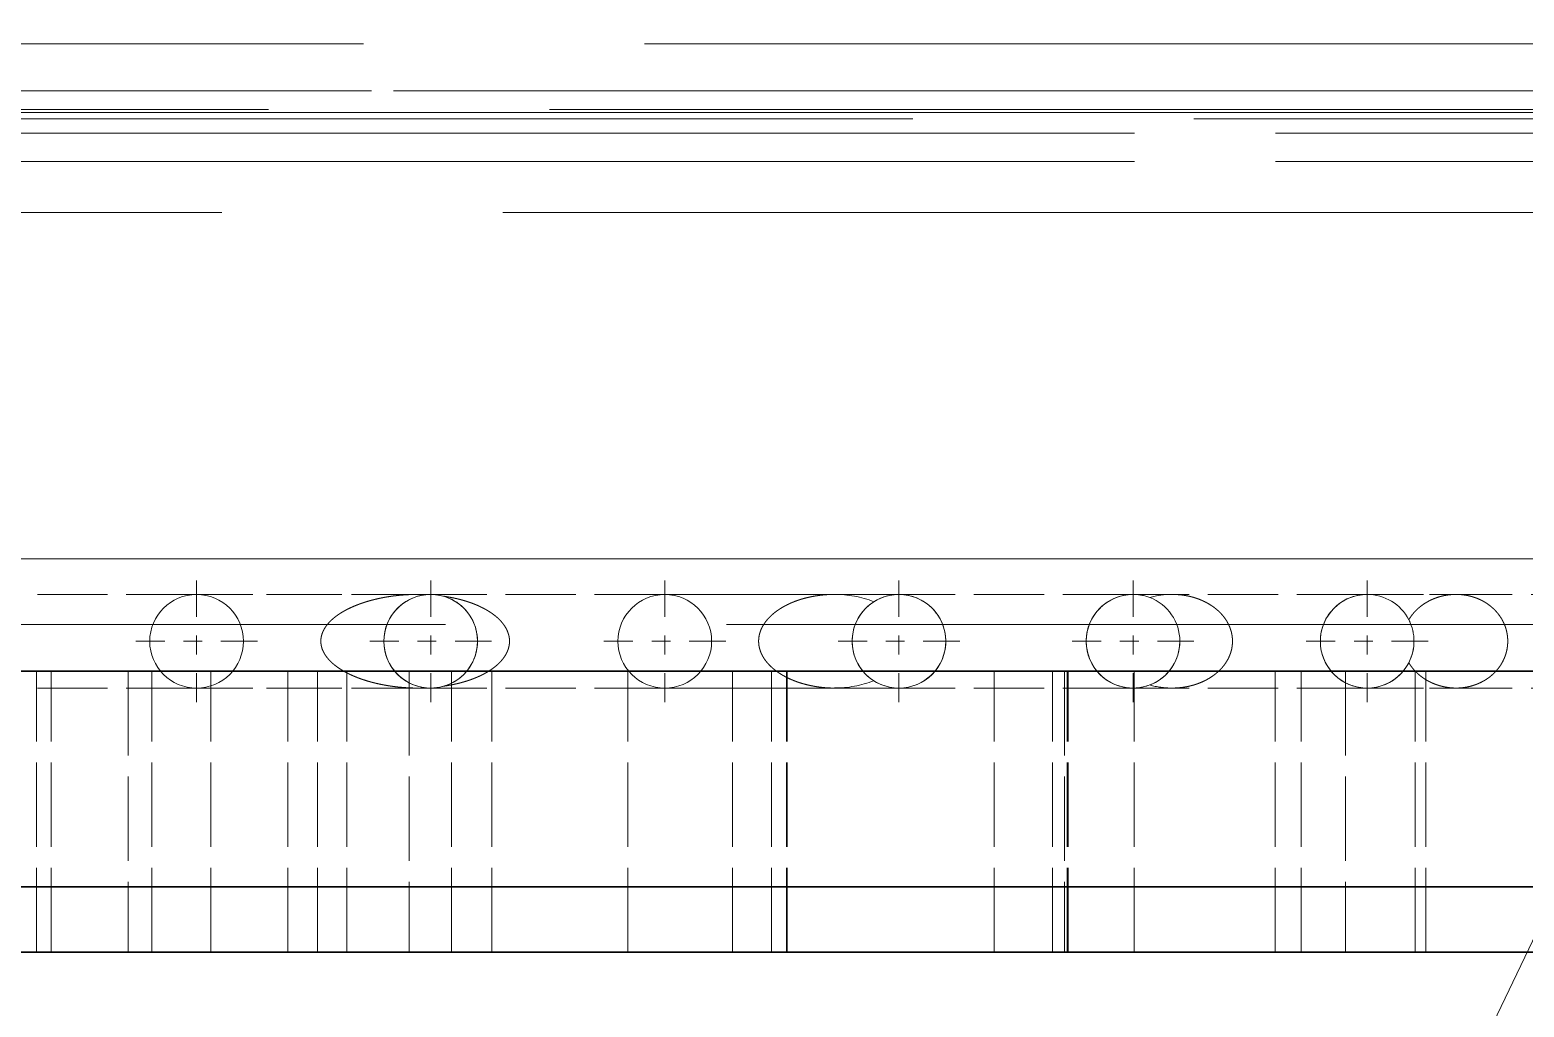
# Model space of a CAD drawing. Extents: x 23 to 587, y 4 to 413.
# Drawn here: x 98.4 to 106.38, y 213.06 to 218.28 of the extents above; entities that cross this region are included whole.
import ezdxf

# ---------------------------------------------------------------- set-up
doc = ezdxf.new("R2010")
doc.units = 0
doc.linetypes.add('DASHDOT', pattern=[18.5, 12, -3, 0.5, -3])
doc.linetypes.add('DASHED', pattern=[15, 12, -3])
doc.layers.get('0').update_dxf_attribs({"lineweight": 13})

# ---------------------------------------------------------------- blocks, each defined once
blk = doc.blocks.new('BLOCK6891')
at = {"color": 7, "linetype": 'DASHDOT', "lineweight": 13, "ltscale": 0.0325}
for p, q in [((19.231, 2.471), (19.231, 1.171)), ((19.881, 1.821), (18.581, 1.821))]:
    blk.add_line(p, q, dxfattribs=at)
blk = doc.blocks.new('BLOCK6892')
at = {"color": 7, "linetype": 'DASHDOT', "lineweight": 13, "ltscale": 0.0325}
for p, q in [((24.231, 2.471), (24.231, 1.171)), ((24.881, 1.821), (23.581, 1.821))]:
    blk.add_line(p, q, dxfattribs=at)
blk = doc.blocks.new('BLOCK6893')
at = {"color": 7, "linetype": 'DASHDOT', "lineweight": 13, "ltscale": 0.0325}
for p, q in [((21.731, 2.471), (21.731, 1.171)), ((22.381, 1.821), (21.081, 1.821))]:
    blk.add_line(p, q, dxfattribs=at)
blk = doc.blocks.new('BLOCK6894')
at = {"color": 7, "linetype": 'DASHDOT', "lineweight": 13, "ltscale": 0.0325}
for p, q in [((26.731, 2.471), (26.731, 1.171)), ((27.381, 1.821), (26.081, 1.821))]:
    blk.add_line(p, q, dxfattribs=at)
blk = doc.blocks.new('BLOCK6895')
at = {"color": 7, "linetype": 'DASHDOT', "lineweight": 13, "ltscale": 0.0325}
for p, q in [((29.231, 2.471), (29.231, 1.171)), ((29.881, 1.821), (28.581, 1.821))]:
    blk.add_line(p, q, dxfattribs=at)
blk = doc.blocks.new('BLOCK6896')
at = {"color": 7, "linetype": 'DASHDOT', "lineweight": 13, "ltscale": 0.0325}
for p, q in [((31.731, 2.471), (31.731, 1.171)), ((32.381, 1.821), (31.081, 1.821))]:
    blk.add_line(p, q, dxfattribs=at)
blk = doc.blocks.new('BLOCK6911')
at = {"color": 7, "lineweight": 13}
blk.add_line((38.857, 9.815), (19.479, -30.649), dxfattribs=at)
blk = doc.blocks.new('BLOCK6915')
at = {"color": 7, "linetype": 'DASHED', "lineweight": 13}
for p, q in [((9.013, 8.2), (41.792, 8.2)), ((63.8, 7.7), (-63.8, 7.7)), ((-23.667, 7.7), (49.365, 7.7)), ((9.1, 7.7), (41.879, 7.7)), ((9.1, 7.7), (41.879, 7.7)), ((35, 7.5), (-35, 7.5)), ((0, 7.466), (23.732, 7.466)), ((49.5, 7.466), (0, 7.466)), ((41.879, 7.4), (9.1, 7.4)), ((-44.247, 7.246), (38.83, 7.246)), ((44.247, 7.246), (-38.83, 7.246)), ((-44.247, 6.946), (38.83, 6.946)), ((44.247, 6.946), (-38.83, 6.946)), ((49.5, 6.4), (0, 6.4)), ((63.8, 2.7), (-63.8, 2.7)), ((61.5, 2.7), (-61.5, 2.7)), ((-50.11, 2.7), (50.39, 2.7)), ((-50.11, 2), (50.39, 2)), ((-85, -0.8), (85, -0.8))]:
    blk.add_line(p, q, dxfattribs=at)
at = {"color": 7, "linetype": 'DASHED', "lineweight": 13, "ltscale": 0.0625}
for p, q in [((19.231, 2.321), (16.731, 2.321)), ((19.231, 2.321), (16.731, 2.321)), ((19.231, 2.321), (16.731, 2.321)), ((19.231, 2.321), (16.731, 2.321)), ((19.231, 2.321), (16.731, 2.321)), ((19.231, 2.321), (16.731, 2.321)), ((19.231, 2.321), (16.731, 2.321)), ((19.231, 2.321), (16.731, 2.321)), ((19.231, 2.321), (16.731, 2.321)), ((19.231, 2.321), (16.731, 2.321)), ((19.231, 2.321), (16.731, 2.321)), ((19.231, 2.321), (16.731, 2.321)), ((19.231, 2.321), (16.731, 2.321)), ((19.231, 2.321), (16.731, 2.321)), ((19.231, 2.321), (16.731, 2.321)), ((19.231, 2.321), (16.731, 2.321)), ((19.231, 2.321), (16.731, 2.321)), ((19.231, 2.321), (16.731, 2.321)), ((19.231, 2.321), (16.731, 2.321)), ((19.231, 2.321), (16.731, 2.321)), ((19.231, 2.321), (16.731, 2.321)), ((19.231, 2.321), (16.731, 2.321)), ((19.231, 2.321), (16.731, 2.321)), ((19.231, 2.321), (16.731, 2.321)), ((19.231, 2.321), (16.731, 2.321)), ((19.231, 2.321), (16.731, 2.321)), ((19.231, 2.321), (16.731, 2.321)), ((19.231, 2.321), (16.731, 2.321)), ((19.231, 2.321), (16.731, 2.321)), ((19.231, 2.321), (16.731, 2.321)), ((19.231, 2.321), (16.731, 2.321)), ((19.231, 2.321), (16.731, 2.321)), ((19.231, 2.321), (16.731, 2.321)), ((19.231, 2.321), (16.731, 2.321)), ((19.231, 2.321), (16.731, 2.321)), ((19.231, 2.321), (16.731, 2.321)), ((19.231, 2.321), (16.731, 2.321)), ((21.731, 2.321), (19.231, 2.321)), ((21.731, 2.321), (19.231, 2.321)), ((21.731, 2.321), (19.231, 2.321)), ((21.731, 2.321), (19.231, 2.321)), ((21.731, 2.321), (19.231, 2.321)), ((21.731, 2.321), (19.231, 2.321)), ((21.731, 2.321), (19.231, 2.321)), ((21.731, 2.321), (19.231, 2.321)), ((21.731, 2.321), (19.231, 2.321)), ((21.731, 2.321), (19.231, 2.321)), ((21.731, 2.321), (19.231, 2.321)), ((21.731, 2.321), (19.231, 2.321)), ((21.731, 2.321), (19.231, 2.321)), ((21.731, 2.321), (19.231, 2.321)), ((21.731, 2.321), (19.231, 2.321)), ((21.731, 2.321), (19.231, 2.321)), ((21.731, 2.321), (19.231, 2.321)), ((21.731, 2.321), (19.231, 2.321)), ((21.731, 2.321), (19.231, 2.321)), ((21.731, 2.321), (19.231, 2.321)), ((21.731, 2.321), (19.231, 2.321)), ((21.731, 2.321), (19.231, 2.321)), ((21.731, 2.321), (19.231, 2.321)), ((21.731, 2.321), (19.231, 2.321)), ((21.731, 2.321), (19.231, 2.321)), ((21.731, 2.321), (19.231, 2.321)), ((21.731, 2.321), (19.231, 2.321)), ((21.731, 2.321), (19.231, 2.321)), ((21.731, 2.321), (19.231, 2.321)), ((21.731, 2.321), (19.231, 2.321)), ((21.731, 2.321), (19.231, 2.321)), ((21.731, 2.321), (19.231, 2.321)), ((21.731, 2.321), (19.231, 2.321)), ((21.731, 2.321), (19.231, 2.321)), ((21.731, 2.321), (19.231, 2.321)), ((24.231, 2.321), (21.731, 2.321)), ((24.231, 2.321), (21.731, 2.321)), ((24.231, 2.321), (21.731, 2.321)), ((24.231, 2.321), (21.731, 2.321)), ((24.231, 2.321), (21.731, 2.321)), ((24.231, 2.321), (21.731, 2.321)), ((24.231, 2.321), (21.731, 2.321)), ((24.231, 2.321), (21.731, 2.321)), ((24.231, 2.321), (21.731, 2.321)), ((24.231, 2.321), (21.731, 2.321)), ((24.231, 2.321), (21.731, 2.321)), ((24.231, 2.321), (21.731, 2.321)), ((24.231, 2.321), (21.731, 2.321)), ((24.231, 2.321), (21.731, 2.321)), ((24.231, 2.321), (21.731, 2.321)), ((24.231, 2.321), (21.731, 2.321)), ((24.231, 2.321), (21.731, 2.321)), ((24.231, 2.321), (21.731, 2.321)), ((24.231, 2.321), (21.731, 2.321)), ((24.231, 2.321), (21.731, 2.321)), ((24.231, 2.321), (21.731, 2.321)), ((24.231, 2.321), (21.731, 2.321)), ((24.231, 2.321), (21.731, 2.321)), ((24.231, 2.321), (21.731, 2.321)), ((24.231, 2.321), (21.731, 2.321)), ((24.231, 2.321), (21.731, 2.321)), ((24.231, 2.321), (21.731, 2.321)), ((24.231, 2.321), (21.731, 2.321)), ((24.231, 2.321), (21.731, 2.321)), ((24.231, 2.321), (21.731, 2.321)), ((24.231, 2.321), (21.731, 2.321)), ((24.231, 2.321), (21.731, 2.321)), ((24.231, 2.321), (21.731, 2.321)), ((24.231, 2.321), (21.731, 2.321)), ((24.231, 2.321), (21.731, 2.321)), ((26.731, 2.321), (24.231, 2.321)), ((26.731, 2.321), (24.231, 2.321)), ((26.731, 2.321), (24.231, 2.321)), ((26.731, 2.321), (24.231, 2.321)), ((26.731, 2.321), (24.231, 2.321)), ((26.731, 2.321), (24.231, 2.321)), ((26.731, 2.321), (24.231, 2.321)), ((26.731, 2.321), (24.231, 2.321)), ((26.731, 2.321), (24.231, 2.321)), ((26.731, 2.321), (24.231, 2.321)), ((26.731, 2.321), (24.231, 2.321)), ((26.731, 2.321), (24.231, 2.321)), ((26.731, 2.321), (24.231, 2.321)), ((26.731, 2.321), (24.231, 2.321)), ((26.731, 2.321), (24.231, 2.321)), ((26.731, 2.321), (24.231, 2.321)), ((26.731, 2.321), (24.231, 2.321)), ((26.731, 2.321), (24.231, 2.321)), ((26.731, 2.321), (24.231, 2.321)), ((26.731, 2.321), (24.231, 2.321)), ((26.731, 2.321), (24.231, 2.321)), ((26.731, 2.321), (24.231, 2.321)), ((26.731, 2.321), (24.231, 2.321)), ((26.731, 2.321), (24.231, 2.321)), ((26.731, 2.321), (24.231, 2.321)), ((26.731, 2.321), (24.231, 2.321)), ((26.731, 2.321), (24.231, 2.321)), ((26.731, 2.321), (24.231, 2.321)), ((26.731, 2.321), (24.231, 2.321)), ((26.731, 2.321), (24.231, 2.321)), ((26.731, 2.321), (24.231, 2.321)), ((26.731, 2.321), (24.231, 2.321)), ((26.731, 2.321), (24.231, 2.321)), ((29.231, 2.321), (26.731, 2.321)), ((29.231, 2.321), (26.731, 2.321)), ((29.231, 2.321), (26.731, 2.321)), ((29.231, 2.321), (26.731, 2.321)), ((29.231, 2.321), (26.731, 2.321)), ((29.231, 2.321), (26.731, 2.321)), ((29.231, 2.321), (26.731, 2.321)), ((29.231, 2.321), (26.731, 2.321)), ((29.231, 2.321), (26.731, 2.321)), ((29.231, 2.321), (26.731, 2.321)), ((29.231, 2.321), (26.731, 2.321)), ((29.231, 2.321), (26.731, 2.321)), ((29.231, 2.321), (26.731, 2.321)), ((29.231, 2.321), (26.731, 2.321)), ((29.231, 2.321), (26.731, 2.321)), ((29.231, 2.321), (26.731, 2.321)), ((29.231, 2.321), (26.731, 2.321)), ((29.231, 2.321), (26.731, 2.321)), ((29.231, 2.321), (26.731, 2.321)), ((29.231, 2.321), (26.731, 2.321)), ((29.231, 2.321), (26.731, 2.321)), ((29.231, 2.321), (26.731, 2.321)), ((29.231, 2.321), (26.731, 2.321)), ((29.231, 2.321), (26.731, 2.321)), ((29.231, 2.321), (26.731, 2.321)), ((29.231, 2.321), (26.731, 2.321)), ((29.231, 2.321), (26.731, 2.321)), ((29.231, 2.321), (26.731, 2.321)), ((29.231, 2.321), (26.731, 2.321)), ((29.231, 2.321), (26.731, 2.321)), ((29.231, 2.321), (26.731, 2.321)), ((29.231, 2.321), (26.731, 2.321)), ((29.231, 2.321), (26.731, 2.321)), ((31.731, 2.321), (29.231, 2.321)), ((31.731, 2.321), (29.231, 2.321)), ((31.731, 2.321), (29.231, 2.321)), ((31.731, 2.321), (29.231, 2.321)), ((31.731, 2.321), (29.231, 2.321)), ((31.731, 2.321), (29.231, 2.321)), ((31.731, 2.321), (29.231, 2.321)), ((31.731, 2.321), (29.231, 2.321)), ((31.731, 2.321), (29.231, 2.321)), ((31.731, 2.321), (29.231, 2.321)), ((31.731, 2.321), (29.231, 2.321)), ((31.731, 2.321), (29.231, 2.321)), ((31.731, 2.321), (29.231, 2.321)), ((31.731, 2.321), (29.231, 2.321)), ((31.731, 2.321), (29.231, 2.321)), ((31.731, 2.321), (29.231, 2.321)), ((31.731, 2.321), (29.231, 2.321)), ((31.731, 2.321), (29.231, 2.321)), ((31.731, 2.321), (29.231, 2.321)), ((31.731, 2.321), (29.231, 2.321)), ((31.731, 2.321), (29.231, 2.321)), ((31.731, 2.321), (29.231, 2.321)), ((31.731, 2.321), (29.231, 2.321)), ((31.731, 2.321), (29.231, 2.321)), ((31.731, 2.321), (29.231, 2.321)), ((31.731, 2.321), (29.231, 2.321)), ((31.731, 2.321), (29.231, 2.321)), ((31.731, 2.321), (29.231, 2.321)), ((31.731, 2.321), (29.231, 2.321)), ((31.731, 2.321), (29.231, 2.321)), ((31.731, 2.321), (29.231, 2.321)), ((34.231, 2.321), (31.731, 2.321)), ((34.231, 2.321), (31.731, 2.321)), ((34.231, 2.321), (31.731, 2.321)), ((34.231, 2.321), (31.731, 2.321)), ((34.231, 2.321), (31.731, 2.321)), ((34.231, 2.321), (31.731, 2.321)), ((34.231, 2.321), (31.731, 2.321)), ((34.231, 2.321), (31.731, 2.321)), ((34.231, 2.321), (31.731, 2.321)), ((34.231, 2.321), (31.731, 2.321)), ((34.231, 2.321), (31.731, 2.321)), ((34.231, 2.321), (31.731, 2.321)), ((34.231, 2.321), (31.731, 2.321)), ((34.231, 2.321), (31.731, 2.321)), ((34.231, 2.321), (31.731, 2.321)), ((34.231, 2.321), (31.731, 2.321)), ((34.231, 2.321), (31.731, 2.321)), ((34.231, 2.321), (31.731, 2.321)), ((34.231, 2.321), (31.731, 2.321)), ((34.231, 2.321), (31.731, 2.321)), ((34.231, 2.321), (31.731, 2.321)), ((34.231, 2.321), (31.731, 2.321)), ((34.231, 2.321), (31.731, 2.321)), ((34.231, 2.321), (31.731, 2.321)), ((34.231, 2.321), (31.731, 2.321)), ((34.231, 2.321), (31.731, 2.321)), ((34.231, 2.321), (31.731, 2.321)), ((34.231, 2.321), (31.731, 2.321)), ((34.231, 2.321), (31.731, 2.321)), ((19.231, 1.321), (16.731, 1.321)), ((19.231, 1.321), (16.731, 1.321)), ((19.231, 1.321), (16.731, 1.321)), ((19.231, 1.321), (16.731, 1.321)), ((19.231, 1.321), (16.731, 1.321)), ((19.231, 1.321), (16.731, 1.321)), ((19.231, 1.321), (16.731, 1.321)), ((19.231, 1.321), (16.731, 1.321)), ((19.231, 1.321), (16.731, 1.321)), ((19.231, 1.321), (16.731, 1.321)), ((19.231, 1.321), (16.731, 1.321)), ((19.231, 1.321), (16.731, 1.321)), ((19.231, 1.321), (16.731, 1.321)), ((19.231, 1.321), (16.731, 1.321)), ((19.231, 1.321), (16.731, 1.321)), ((19.231, 1.321), (16.731, 1.321)), ((19.231, 1.321), (16.731, 1.321)), ((19.231, 1.321), (16.731, 1.321)), ((19.231, 1.321), (16.731, 1.321)), ((19.231, 1.321), (16.731, 1.321)), ((19.231, 1.321), (16.731, 1.321)), ((19.231, 1.321), (16.731, 1.321)), ((19.231, 1.321), (16.731, 1.321)), ((19.231, 1.321), (16.731, 1.321)), ((19.231, 1.321), (16.731, 1.321)), ((19.231, 1.321), (16.731, 1.321)), ((19.231, 1.321), (16.731, 1.321)), ((19.231, 1.321), (16.731, 1.321)), ((19.231, 1.321), (16.731, 1.321)), ((19.231, 1.321), (16.731, 1.321)), ((19.231, 1.321), (16.731, 1.321)), ((19.231, 1.321), (16.731, 1.321)), ((19.231, 1.321), (16.731, 1.321)), ((19.231, 1.321), (16.731, 1.321)), ((19.231, 1.321), (16.731, 1.321)), ((19.231, 1.321), (16.731, 1.321)), ((19.231, 1.321), (16.731, 1.321)), ((21.731, 1.321), (19.231, 1.321)), ((21.731, 1.321), (19.231, 1.321)), ((21.731, 1.321), (19.231, 1.321)), ((21.731, 1.321), (19.231, 1.321)), ((21.731, 1.321), (19.231, 1.321)), ((21.731, 1.321), (19.231, 1.321)), ((21.731, 1.321), (19.231, 1.321)), ((21.731, 1.321), (19.231, 1.321)), ((21.731, 1.321), (19.231, 1.321)), ((21.731, 1.321), (19.231, 1.321)), ((21.731, 1.321), (19.231, 1.321)), ((21.731, 1.321), (19.231, 1.321)), ((21.731, 1.321), (19.231, 1.321)), ((21.731, 1.321), (19.231, 1.321)), ((21.731, 1.321), (19.231, 1.321)), ((21.731, 1.321), (19.231, 1.321)), ((21.731, 1.321), (19.231, 1.321)), ((21.731, 1.321), (19.231, 1.321)), ((21.731, 1.321), (19.231, 1.321)), ((21.731, 1.321), (19.231, 1.321)), ((21.731, 1.321), (19.231, 1.321)), ((21.731, 1.321), (19.231, 1.321)), ((21.731, 1.321), (19.231, 1.321)), ((21.731, 1.321), (19.231, 1.321)), ((21.731, 1.321), (19.231, 1.321)), ((21.731, 1.321), (19.231, 1.321)), ((21.731, 1.321), (19.231, 1.321)), ((21.731, 1.321), (19.231, 1.321)), ((21.731, 1.321), (19.231, 1.321)), ((21.731, 1.321), (19.231, 1.321)), ((21.731, 1.321), (19.231, 1.321)), ((21.731, 1.321), (19.231, 1.321)), ((21.731, 1.321), (19.231, 1.321)), ((21.731, 1.321), (19.231, 1.321)), ((21.731, 1.321), (19.231, 1.321)), ((24.231, 1.321), (21.731, 1.321)), ((24.231, 1.321), (21.731, 1.321)), ((24.231, 1.321), (21.731, 1.321)), ((24.231, 1.321), (21.731, 1.321)), ((24.231, 1.321), (21.731, 1.321)), ((24.231, 1.321), (21.731, 1.321)), ((24.231, 1.321), (21.731, 1.321)), ((24.231, 1.321), (21.731, 1.321)), ((24.231, 1.321), (21.731, 1.321)), ((24.231, 1.321), (21.731, 1.321)), ((24.231, 1.321), (21.731, 1.321)), ((24.231, 1.321), (21.731, 1.321)), ((24.231, 1.321), (21.731, 1.321)), ((24.231, 1.321), (21.731, 1.321)), ((24.231, 1.321), (21.731, 1.321)), ((24.231, 1.321), (21.731, 1.321)), ((24.231, 1.321), (21.731, 1.321)), ((24.231, 1.321), (21.731, 1.321)), ((24.231, 1.321), (21.731, 1.321)), ((24.231, 1.321), (21.731, 1.321)), ((24.231, 1.321), (21.731, 1.321)), ((24.231, 1.321), (21.731, 1.321)), ((24.231, 1.321), (21.731, 1.321)), ((24.231, 1.321), (21.731, 1.321)), ((24.231, 1.321), (21.731, 1.321)), ((24.231, 1.321), (21.731, 1.321)), ((24.231, 1.321), (21.731, 1.321)), ((24.231, 1.321), (21.731, 1.321)), ((24.231, 1.321), (21.731, 1.321)), ((24.231, 1.321), (21.731, 1.321)), ((24.231, 1.321), (21.731, 1.321)), ((24.231, 1.321), (21.731, 1.321)), ((24.231, 1.321), (21.731, 1.321)), ((24.231, 1.321), (21.731, 1.321)), ((24.231, 1.321), (21.731, 1.321)), ((26.731, 1.321), (24.231, 1.321)), ((26.731, 1.321), (24.231, 1.321)), ((26.731, 1.321), (24.231, 1.321)), ((26.731, 1.321), (24.231, 1.321)), ((26.731, 1.321), (24.231, 1.321)), ((26.731, 1.321), (24.231, 1.321)), ((26.731, 1.321), (24.231, 1.321)), ((26.731, 1.321), (24.231, 1.321)), ((26.731, 1.321), (24.231, 1.321)), ((26.731, 1.321), (24.231, 1.321)), ((26.731, 1.321), (24.231, 1.321)), ((26.731, 1.321), (24.231, 1.321)), ((26.731, 1.321), (24.231, 1.321)), ((26.731, 1.321), (24.231, 1.321)), ((26.731, 1.321), (24.231, 1.321)), ((26.731, 1.321), (24.231, 1.321)), ((26.731, 1.321), (24.231, 1.321)), ((26.731, 1.321), (24.231, 1.321)), ((26.731, 1.321), (24.231, 1.321)), ((26.731, 1.321), (24.231, 1.321)), ((26.731, 1.321), (24.231, 1.321)), ((26.731, 1.321), (24.231, 1.321)), ((26.731, 1.321), (24.231, 1.321)), ((26.731, 1.321), (24.231, 1.321)), ((26.731, 1.321), (24.231, 1.321)), ((26.731, 1.321), (24.231, 1.321)), ((26.731, 1.321), (24.231, 1.321)), ((26.731, 1.321), (24.231, 1.321)), ((26.731, 1.321), (24.231, 1.321)), ((26.731, 1.321), (24.231, 1.321)), ((26.731, 1.321), (24.231, 1.321)), ((26.731, 1.321), (24.231, 1.321)), ((26.731, 1.321), (24.231, 1.321)), ((29.231, 1.321), (26.731, 1.321)), ((29.231, 1.321), (26.731, 1.321)), ((29.231, 1.321), (26.731, 1.321)), ((29.231, 1.321), (26.731, 1.321)), ((29.231, 1.321), (26.731, 1.321)), ((29.231, 1.321), (26.731, 1.321)), ((29.231, 1.321), (26.731, 1.321)), ((29.231, 1.321), (26.731, 1.321)), ((29.231, 1.321), (26.731, 1.321)), ((29.231, 1.321), (26.731, 1.321)), ((29.231, 1.321), (26.731, 1.321)), ((29.231, 1.321), (26.731, 1.321)), ((29.231, 1.321), (26.731, 1.321)), ((29.231, 1.321), (26.731, 1.321)), ((29.231, 1.321), (26.731, 1.321)), ((29.231, 1.321), (26.731, 1.321)), ((29.231, 1.321), (26.731, 1.321)), ((29.231, 1.321), (26.731, 1.321)), ((29.231, 1.321), (26.731, 1.321)), ((29.231, 1.321), (26.731, 1.321)), ((29.231, 1.321), (26.731, 1.321)), ((29.231, 1.321), (26.731, 1.321)), ((29.231, 1.321), (26.731, 1.321)), ((29.231, 1.321), (26.731, 1.321)), ((29.231, 1.321), (26.731, 1.321)), ((29.231, 1.321), (26.731, 1.321)), ((29.231, 1.321), (26.731, 1.321)), ((29.231, 1.321), (26.731, 1.321)), ((29.231, 1.321), (26.731, 1.321)), ((29.231, 1.321), (26.731, 1.321)), ((29.231, 1.321), (26.731, 1.321)), ((29.231, 1.321), (26.731, 1.321)), ((29.231, 1.321), (26.731, 1.321)), ((31.731, 1.321), (29.231, 1.321)), ((31.731, 1.321), (29.231, 1.321)), ((31.731, 1.321), (29.231, 1.321)), ((31.731, 1.321), (29.231, 1.321)), ((31.731, 1.321), (29.231, 1.321)), ((31.731, 1.321), (29.231, 1.321)), ((31.731, 1.321), (29.231, 1.321)), ((31.731, 1.321), (29.231, 1.321)), ((31.731, 1.321), (29.231, 1.321)), ((31.731, 1.321), (29.231, 1.321)), ((31.731, 1.321), (29.231, 1.321)), ((31.731, 1.321), (29.231, 1.321)), ((31.731, 1.321), (29.231, 1.321)), ((31.731, 1.321), (29.231, 1.321)), ((31.731, 1.321), (29.231, 1.321)), ((31.731, 1.321), (29.231, 1.321)), ((31.731, 1.321), (29.231, 1.321)), ((31.731, 1.321), (29.231, 1.321)), ((31.731, 1.321), (29.231, 1.321)), ((31.731, 1.321), (29.231, 1.321)), ((31.731, 1.321), (29.231, 1.321)), ((31.731, 1.321), (29.231, 1.321)), ((31.731, 1.321), (29.231, 1.321)), ((31.731, 1.321), (29.231, 1.321)), ((31.731, 1.321), (29.231, 1.321)), ((31.731, 1.321), (29.231, 1.321)), ((31.731, 1.321), (29.231, 1.321)), ((31.731, 1.321), (29.231, 1.321)), ((31.731, 1.321), (29.231, 1.321)), ((31.731, 1.321), (29.231, 1.321)), ((31.731, 1.321), (29.231, 1.321)), ((34.231, 1.321), (31.731, 1.321)), ((34.231, 1.321), (31.731, 1.321)), ((34.231, 1.321), (31.731, 1.321)), ((34.231, 1.321), (31.731, 1.321)), ((34.231, 1.321), (31.731, 1.321)), ((34.231, 1.321), (31.731, 1.321)), ((34.231, 1.321), (31.731, 1.321)), ((34.231, 1.321), (31.731, 1.321)), ((34.231, 1.321), (31.731, 1.321)), ((34.231, 1.321), (31.731, 1.321)), ((34.231, 1.321), (31.731, 1.321)), ((34.231, 1.321), (31.731, 1.321)), ((34.231, 1.321), (31.731, 1.321)), ((34.231, 1.321), (31.731, 1.321)), ((34.231, 1.321), (31.731, 1.321)), ((34.231, 1.321), (31.731, 1.321)), ((34.231, 1.321), (31.731, 1.321)), ((34.231, 1.321), (31.731, 1.321)), ((34.231, 1.321), (31.731, 1.321)), ((34.231, 1.321), (31.731, 1.321)), ((34.231, 1.321), (31.731, 1.321)), ((34.231, 1.321), (31.731, 1.321)), ((34.231, 1.321), (31.731, 1.321)), ((34.231, 1.321), (31.731, 1.321)), ((34.231, 1.321), (31.731, 1.321)), ((34.231, 1.321), (31.731, 1.321)), ((34.231, 1.321), (31.731, 1.321)), ((34.231, 1.321), (31.731, 1.321)), ((34.231, 1.321), (31.731, 1.321))]:
    blk.add_line(p, q, dxfattribs=at)
at = {"color": 7, "linetype": 'DASHED', "lineweight": 13, "ltscale": 0.059052}
for p, q in [((21.594, 2.321), (19.231, 2.321)), ((21.594, 2.321), (19.231, 2.321)), ((21.594, 1.321), (19.231, 1.321)), ((21.594, 1.321), (19.231, 1.321))]:
    blk.add_line(p, q, dxfattribs=at)
at = {"color": 7, "linetype": 'DASHED', "lineweight": 13, "ltscale": 0.002304}
for p, q in [((21.594, 2.321), (21.686, 2.319)), ((21.594, 2.321), (21.686, 2.319)), ((21.594, 1.321), (21.686, 1.324)), ((21.594, 1.321), (21.686, 1.324))]:
    blk.add_line(p, q, dxfattribs=at)
at = {"color": 7, "linetype": 'DASHED', "lineweight": 13, "ltscale": 0.00115}
for p, q in [((21.686, 2.319), (21.731, 2.321)), ((21.686, 1.324), (21.731, 1.321))]:
    blk.add_line(p, q, dxfattribs=at)
at = {"color": 7, "linetype": 'DASHED', "lineweight": 13, "ltscale": 0.045267}
for p, q in [((26.042, 2.321), (24.231, 2.321)), ((26.042, 2.321), (24.231, 2.321)), ((26.042, 1.321), (24.231, 1.321)), ((26.042, 1.321), (24.231, 1.321))]:
    blk.add_line(p, q, dxfattribs=at)
at = {"color": 7, "linetype": 'DASHED', "lineweight": 13, "ltscale": 0.010371}
for p, q in [((29.646, 2.321), (29.231, 2.321)), ((29.646, 2.321), (29.231, 2.321)), ((29.646, 1.321), (29.231, 1.321)), ((29.646, 1.321), (29.231, 1.321))]:
    blk.add_line(p, q, dxfattribs=at)
at = {"color": 7, "linetype": 'DASHED', "lineweight": 13, "ltscale": 0.023716}
for p, q in [((32.68, 2.321), (31.731, 2.321)), ((32.68, 2.321), (31.731, 2.321)), ((32.68, 1.321), (31.731, 1.321)), ((32.68, 1.321), (31.731, 1.321))]:
    blk.add_line(p, q, dxfattribs=at)
at = {"color": 7, "lineweight": 35}
for p, q in [((-85, 1.5), (85, 1.5)), ((-68, 1.5), (68, 1.5)), ((61.5, 1.5), (-61.5, 1.5)), ((85, -0.8), (-85, -0.8)), ((85, -1.5), (-85, -1.5))]:
    blk.add_line(p, q, dxfattribs=at)
at = {"color": 7, "linetype": 'DASHED', "lineweight": 13, "ltscale": 0.075}
for p, q in [((17.521, -1.5), (17.521, 1.5)), ((17.521, -1.5), (17.521, 1.5)), ((17.68, -1.5), (17.68, 1.5)), ((17.68, -1.5), (17.68, 1.5)), ((18.5, 1.5), (18.5, -1.5)), ((18.752, -1.5), (18.752, 1.5)), ((18.752, -1.5), (18.752, 1.5)), ((19.384, -1.5), (19.384, 1.5)), ((19.384, -1.5), (19.384, 1.5)), ((20.205, -1.5), (20.205, 1.5)), ((20.205, -1.5), (20.205, 1.5)), ((20.521, -1.5), (20.521, 1.5)), ((20.521, -1.5), (20.521, 1.5)), ((20.836, -1.5), (20.836, 1.5)), ((20.836, -1.5), (20.836, 1.5)), ((21.5, 1.5), (21.5, -1.5)), ((21.955, -1.5), (21.955, 1.5)), ((21.955, -1.5), (21.955, 1.5)), ((22.384, -1.5), (22.384, 1.5)), ((22.384, -1.5), (22.384, 1.5)), ((23.836, -1.5), (23.836, 1.5)), ((23.836, -1.5), (23.836, 1.5)), ((24.955, -1.5), (24.955, 1.5)), ((24.955, -1.5), (24.955, 1.5)), ((25.37, -1.5), (25.37, 1.5)), ((25.37, -1.5), (25.37, 1.5)), ((25.529, -1.5), (25.529, 1.5)), ((25.529, -1.5), (25.529, 1.5)), ((25.538, -1.5), (25.538, 1.5)), ((25.538, -1.5), (25.538, 1.5)), ((27.748, -1.5), (27.748, 1.5)), ((27.748, -1.5), (27.748, 1.5)), ((28.37, -1.5), (28.37, 1.5)), ((28.37, -1.5), (28.37, 1.5)), ((28.5, 1.5), (28.5, -1.5)), ((28.529, -1.5), (28.529, 1.5)), ((28.529, -1.5), (28.529, 1.5)), ((28.538, -1.5), (28.538, 1.5)), ((28.538, -1.5), (28.538, 1.5)), ((29.243, -1.5), (29.243, 1.5)), ((29.243, -1.5), (29.243, 1.5)), ((30.748, -1.5), (30.748, 1.5)), ((30.748, -1.5), (30.748, 1.5)), ((31.027, -1.5), (31.027, 1.5)), ((31.027, -1.5), (31.027, 1.5)), ((31.5, 1.5), (31.5, -1.5)), ((32.243, -1.5), (32.243, 1.5)), ((32.243, -1.5), (32.243, 1.5)), ((32.358, -1.5), (32.358, 1.5)), ((32.358, -1.5), (32.358, 1.5))]:
    blk.add_line(p, q, dxfattribs=at)
at = {"color": 7, "linetype": 'DASHED', "lineweight": 13}
for centre in [(19.231, 1.821), (19.231, 1.821), (21.731, 1.821), (24.231, 1.821), (24.231, 1.821), (26.731, 1.821)]:
    blk.add_circle(centre, 0.5, dxfattribs=at)
for centre, radius, start, end in [((21.731, 1.821), 0.5, 95.2539, 264.7461), ((21.731, 1.821), 0.5, 270, 90.001), ((26.053, 1.201), 1.12, 68.5354, 90.5725), ((26.053, 1.201), 1.12, 68.5354, 90.5725), ((26.731, 1.821), 0.5, 90, 237.5285), ((26.731, 1.821), 0.5, 237.5285, 90), ((29.231, 1.821), 0.5, 90, 360), ((29.231, 1.821), 0.5, 90, 290.9237), ((29.231, 1.821), 0.5, 69.0763, 90), ((29.646, 1.463), 0.859, 89.9537, 105.9198), ((29.646, 1.463), 0.859, 89.9537, 105.9198), ((29.231, 1.821), 0.5, 0, 69.129), ((29.231, 1.821), 0.5, 290.8711, 69.1288), ((31.731, 1.821), 0.5, 90, 360), ((31.731, 1.821), 0.5, 90, 332.6374), ((31.731, 1.821), 0.5, 27.3627, 90), ((31.731, 1.821), 0.5, 0, 26.4841), ((31.731, 1.821), 0.5, 333.5159, 26.4841), ((26.053, 2.442), 1.12, 269.4275, 291.4646), ((26.053, 2.442), 1.12, 269.4275, 291.4646), ((29.646, 2.18), 0.859, 254.0802, 270.0463), ((29.646, 2.18), 0.859, 254.0802, 270.0463)]:
    blk.add_arc(centre, radius, start, end, dxfattribs=at)
for points, knots in [([(20.558, 1.821), (20.558, 1.84), (20.56, 1.858), (20.563, 1.876), (20.576, 1.919), (20.597, 1.959), (20.612, 1.981), (20.677, 2.063), (20.762, 2.123), (20.828, 2.16), (21.015, 2.244), (21.213, 2.292), (21.338, 2.311), (21.466, 2.321), (21.594, 2.321)], [0, 0, 0, 0, 0, 0, 0.156133, 0.156133, 0.156133, 0.393683, 0.393683, 0.393683, 1.082161, 1.082161, 1.082161, 2.274034, 2.274034, 2.274034, 2.274034, 2.274034, 2.274034]), ([(20.558, 1.821), (20.558, 1.84), (20.56, 1.858), (20.563, 1.876), (20.576, 1.919), (20.597, 1.959), (20.612, 1.981), (20.677, 2.063), (20.762, 2.123), (20.828, 2.16), (21.015, 2.244), (21.213, 2.292), (21.338, 2.311), (21.466, 2.321), (21.594, 2.321)], [0, 0, 0, 0, 0, 0, 0.156133, 0.156133, 0.156133, 0.393683, 0.393683, 0.393683, 1.082161, 1.082161, 1.082161, 2.274034, 2.274034, 2.274034, 2.274034, 2.274034, 2.274034]), ([(22.573, 1.821), (22.573, 1.841), (22.571, 1.862), (22.567, 1.881), (22.55, 1.938), (22.521, 1.99), (22.496, 2.021), (22.419, 2.103), (22.324, 2.162), (22.26, 2.195), (22.144, 2.241), (22.024, 2.274), (21.973, 2.285), (21.921, 2.294), (21.87, 2.302)], [0, 0, 0, 0, 0, 0, 0.173293, 0.173293, 0.173293, 0.516062, 0.516062, 0.516062, 1.186003, 1.186003, 1.186003, 1.674574, 1.674574, 1.674574, 1.674574, 1.674574, 1.674574]), ([(22.573, 1.821), (22.573, 1.841), (22.571, 1.862), (22.567, 1.881), (22.55, 1.938), (22.521, 1.99), (22.496, 2.021), (22.419, 2.103), (22.324, 2.162), (22.26, 2.195), (22.144, 2.241), (22.024, 2.274), (21.973, 2.285), (21.921, 2.294), (21.87, 2.302)], [0, 0, 0, 0, 0, 0, 0.173293, 0.173293, 0.173293, 0.516062, 0.516062, 0.516062, 1.186003, 1.186003, 1.186003, 1.674574, 1.674574, 1.674574, 1.674574, 1.674574, 1.674574]), ([(25.233, 1.821), (25.233, 1.845), (25.235, 1.868), (25.24, 1.892), (25.253, 1.937), (25.273, 1.978), (25.285, 1.998), (25.347, 2.089), (25.432, 2.157), (25.505, 2.2), (25.653, 2.267), (25.809, 2.303), (25.887, 2.315), (25.964, 2.321), (26.042, 2.321)], [0, 0, 0, 0, 0, 0, 0.203193, 0.203193, 0.203193, 0.407332, 0.407332, 0.407332, 1.191113, 1.191113, 1.191113, 1.948358, 1.948358, 1.948358, 1.948358, 1.948358, 1.948358]), ([(25.233, 1.821), (25.233, 1.845), (25.235, 1.868), (25.24, 1.892), (25.253, 1.937), (25.273, 1.978), (25.285, 1.998), (25.347, 2.089), (25.432, 2.157), (25.505, 2.2), (25.653, 2.267), (25.809, 2.303), (25.887, 2.315), (25.964, 2.321), (26.042, 2.321)], [0, 0, 0, 0, 0, 0, 0.203193, 0.203193, 0.203193, 0.407332, 0.407332, 0.407332, 1.191113, 1.191113, 1.191113, 1.948358, 1.948358, 1.948358, 1.948358, 1.948358, 1.948358]), ([(30.293, 1.821), (30.293, 1.843), (30.291, 1.864), (30.289, 1.885), (30.28, 1.926), (30.267, 1.965), (30.259, 1.984), (30.225, 2.056), (30.177, 2.116), (30.136, 2.155), (30.022, 2.241), (29.893, 2.292), (29.812, 2.312), (29.729, 2.321), (29.646, 2.321)], [0, 0, 0, 0, 0, 0, 0.182209, 0.182209, 0.182209, 0.364131, 0.364131, 0.364131, 0.894896, 0.894896, 0.894896, 1.74023, 1.74023, 1.74023, 1.74023, 1.74023, 1.74023]), ([(30.293, 1.821), (30.293, 1.843), (30.291, 1.864), (30.289, 1.885), (30.28, 1.926), (30.267, 1.965), (30.259, 1.984), (30.225, 2.056), (30.177, 2.116), (30.136, 2.155), (30.022, 2.241), (29.893, 2.292), (29.812, 2.312), (29.729, 2.321), (29.646, 2.321)], [0, 0, 0, 0, 0, 0, 0.182209, 0.182209, 0.182209, 0.364131, 0.364131, 0.364131, 0.894896, 0.894896, 0.894896, 1.74023, 1.74023, 1.74023, 1.74023, 1.74023, 1.74023]), ([(32.176, 2.051), (32.21, 2.109), (32.253, 2.159), (32.302, 2.2), (32.403, 2.265), (32.513, 2.303), (32.569, 2.315), (32.625, 2.321), (32.68, 2.321)], [0, 0, 0, 0, 0, 0, 0.618227, 0.618227, 0.618227, 1.213137, 1.213137, 1.213137, 1.213137, 1.213137, 1.213137]), ([(32.176, 2.051), (32.21, 2.109), (32.253, 2.159), (32.302, 2.2), (32.403, 2.265), (32.513, 2.303), (32.569, 2.315), (32.625, 2.321), (32.68, 2.321)], [0, 0, 0, 0, 0, 0, 0.618227, 0.618227, 0.618227, 1.213137, 1.213137, 1.213137, 1.213137, 1.213137, 1.213137]), ([(32.68, 2.321), (32.769, 2.321), (32.858, 2.306), (32.945, 2.274), (33.068, 2.198), (33.162, 2.076), (33.189, 2.028), (33.217, 1.957), (33.229, 1.881), (33.231, 1.862), (33.232, 1.842), (33.232, 1.821)], [0, 0, 0, 0, 0, 0, 0.95323, 0.95323, 0.95323, 1.450281, 1.450281, 1.450281, 1.623752, 1.623752, 1.623752, 1.623752, 1.623752, 1.623752]), ([(32.68, 2.321), (32.769, 2.321), (32.858, 2.306), (32.945, 2.274), (33.068, 2.198), (33.162, 2.076), (33.189, 2.028), (33.217, 1.957), (33.229, 1.881), (33.231, 1.862), (33.232, 1.842), (33.232, 1.821)], [0, 0, 0, 0, 0, 0, 0.95323, 0.95323, 0.95323, 1.450281, 1.450281, 1.450281, 1.623752, 1.623752, 1.623752, 1.623752, 1.623752, 1.623752]), ([(20.558, 1.821), (20.558, 1.803), (20.56, 1.785), (20.563, 1.767), (20.576, 1.724), (20.597, 1.684), (20.612, 1.662), (20.677, 1.58), (20.762, 1.52), (20.828, 1.483), (21.015, 1.399), (21.213, 1.351), (21.338, 1.332), (21.466, 1.321), (21.594, 1.321)], [0, 0, 0, 0, 0, 0, 0.156133, 0.156133, 0.156133, 0.393683, 0.393683, 0.393683, 1.082161, 1.082161, 1.082161, 2.274034, 2.274034, 2.274034, 2.274034, 2.274034, 2.274034]), ([(20.558, 1.821), (20.558, 1.803), (20.56, 1.785), (20.563, 1.767), (20.576, 1.724), (20.597, 1.684), (20.612, 1.662), (20.677, 1.58), (20.762, 1.52), (20.828, 1.483), (21.015, 1.399), (21.213, 1.351), (21.338, 1.332), (21.466, 1.321), (21.594, 1.321)], [0, 0, 0, 0, 0, 0, 0.156133, 0.156133, 0.156133, 0.393683, 0.393683, 0.393683, 1.082161, 1.082161, 1.082161, 2.274034, 2.274034, 2.274034, 2.274034, 2.274034, 2.274034]), ([(22.573, 1.821), (22.573, 1.801), (22.571, 1.781), (22.567, 1.762), (22.55, 1.705), (22.521, 1.653), (22.496, 1.622), (22.419, 1.54), (22.324, 1.481), (22.26, 1.448), (22.144, 1.402), (22.024, 1.369), (21.973, 1.358), (21.921, 1.349), (21.87, 1.341)], [0, 0, 0, 0, 0, 0, 0.173293, 0.173293, 0.173293, 0.516062, 0.516062, 0.516062, 1.186003, 1.186003, 1.186003, 1.674574, 1.674574, 1.674574, 1.674574, 1.674574, 1.674574]), ([(22.573, 1.821), (22.573, 1.801), (22.571, 1.781), (22.567, 1.762), (22.55, 1.705), (22.521, 1.653), (22.496, 1.622), (22.419, 1.54), (22.324, 1.481), (22.26, 1.448), (22.144, 1.402), (22.024, 1.369), (21.973, 1.358), (21.921, 1.349), (21.87, 1.341)], [0, 0, 0, 0, 0, 0, 0.173293, 0.173293, 0.173293, 0.516062, 0.516062, 0.516062, 1.186003, 1.186003, 1.186003, 1.674574, 1.674574, 1.674574, 1.674574, 1.674574, 1.674574]), ([(25.233, 1.821), (25.233, 1.798), (25.235, 1.775), (25.24, 1.751), (25.253, 1.706), (25.273, 1.665), (25.285, 1.645), (25.347, 1.554), (25.432, 1.486), (25.505, 1.443), (25.653, 1.376), (25.809, 1.34), (25.887, 1.327), (25.964, 1.321), (26.042, 1.321)], [0, 0, 0, 0, 0, 0, 0.203193, 0.203193, 0.203193, 0.407332, 0.407332, 0.407332, 1.191113, 1.191113, 1.191113, 1.948358, 1.948358, 1.948358, 1.948358, 1.948358, 1.948358]), ([(25.233, 1.821), (25.233, 1.798), (25.235, 1.775), (25.24, 1.751), (25.253, 1.706), (25.273, 1.665), (25.285, 1.645), (25.347, 1.554), (25.432, 1.486), (25.505, 1.443), (25.653, 1.376), (25.809, 1.34), (25.887, 1.327), (25.964, 1.321), (26.042, 1.321)], [0, 0, 0, 0, 0, 0, 0.203193, 0.203193, 0.203193, 0.407332, 0.407332, 0.407332, 1.191113, 1.191113, 1.191113, 1.948358, 1.948358, 1.948358, 1.948358, 1.948358, 1.948358]), ([(30.293, 1.821), (30.293, 1.8), (30.291, 1.779), (30.289, 1.758), (30.28, 1.717), (30.267, 1.678), (30.259, 1.659), (30.225, 1.587), (30.177, 1.527), (30.136, 1.488), (30.022, 1.402), (29.893, 1.351), (29.812, 1.331), (29.729, 1.321), (29.646, 1.321)], [0, 0, 0, 0, 0, 0, 0.182209, 0.182209, 0.182209, 0.364131, 0.364131, 0.364131, 0.894896, 0.894896, 0.894896, 1.74023, 1.74023, 1.74023, 1.74023, 1.74023, 1.74023]), ([(30.293, 1.821), (30.293, 1.8), (30.291, 1.779), (30.289, 1.758), (30.28, 1.717), (30.267, 1.678), (30.259, 1.659), (30.225, 1.587), (30.177, 1.527), (30.136, 1.488), (30.022, 1.402), (29.893, 1.351), (29.812, 1.331), (29.729, 1.321), (29.646, 1.321)], [0, 0, 0, 0, 0, 0, 0.182209, 0.182209, 0.182209, 0.364131, 0.364131, 0.364131, 0.894896, 0.894896, 0.894896, 1.74023, 1.74023, 1.74023, 1.74023, 1.74023, 1.74023]), ([(32.68, 1.321), (32.769, 1.321), (32.858, 1.337), (32.945, 1.369), (33.068, 1.445), (33.162, 1.567), (33.189, 1.615), (33.217, 1.686), (33.229, 1.762), (33.231, 1.781), (33.232, 1.801), (33.232, 1.821)], [0, 0, 0, 0, 0, 0, 0.95323, 0.95323, 0.95323, 1.450281, 1.450281, 1.450281, 1.623752, 1.623752, 1.623752, 1.623752, 1.623752, 1.623752]), ([(32.68, 1.321), (32.769, 1.321), (32.858, 1.337), (32.945, 1.369), (33.068, 1.445), (33.162, 1.567), (33.189, 1.615), (33.217, 1.686), (33.229, 1.762), (33.231, 1.781), (33.232, 1.801), (33.232, 1.821)], [0, 0, 0, 0, 0, 0, 0.95323, 0.95323, 0.95323, 1.450281, 1.450281, 1.450281, 1.623752, 1.623752, 1.623752, 1.623752, 1.623752, 1.623752]), ([(32.176, 1.592), (32.21, 1.534), (32.253, 1.484), (32.302, 1.443), (32.403, 1.378), (32.513, 1.34), (32.569, 1.328), (32.625, 1.321), (32.68, 1.321)], [0, 0, 0, 0, 0, 0, 0.618227, 0.618227, 0.618227, 1.213137, 1.213137, 1.213137, 1.213137, 1.213137, 1.213137]), ([(32.176, 1.592), (32.21, 1.534), (32.253, 1.484), (32.302, 1.443), (32.403, 1.378), (32.513, 1.34), (32.569, 1.328), (32.625, 1.321), (32.68, 1.321)], [0, 0, 0, 0, 0, 0, 0.618227, 0.618227, 0.618227, 1.213137, 1.213137, 1.213137, 1.213137, 1.213137, 1.213137])]:
    blk.add_open_spline(points, degree=5, knots=knots, dxfattribs=at)

msp = doc.modelspace()

# ---------------------------------------------------------------- block references
at = {"lineweight": 0, "xscale": 0.5, "yscale": 0.5, "zscale": 0.5}
for name in ['BLOCK6915', 'BLOCK6911', 'BLOCK6891', 'BLOCK6893', 'BLOCK6892', 'BLOCK6894', 'BLOCK6895', 'BLOCK6896']:
    msp.add_blockref(name, (89.6743, 214.1001), dxfattribs=at)

doc.saveas('drawing.dxf')
